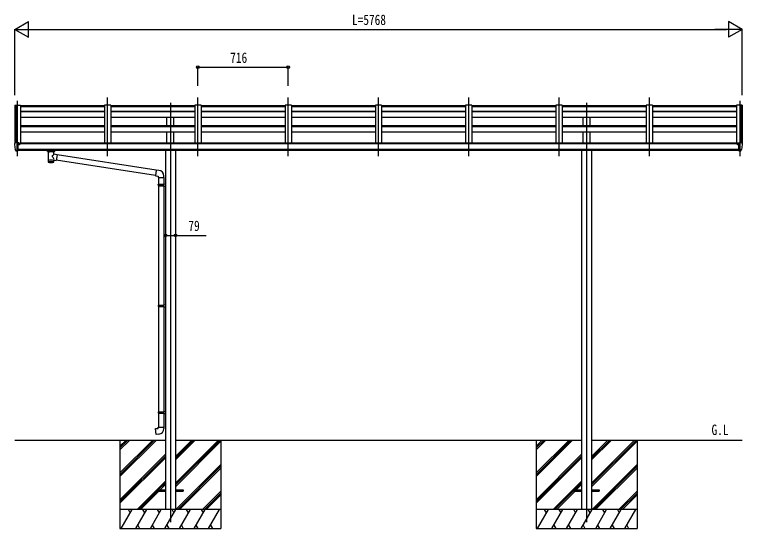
# Model space of a CAD drawing. Units: millimetres, scale not verified. Extents: x -10512 to 10512, y -7425 to 7425.
# Drawn here: x -2808 to 2964, y -4212 to -142 of the extents above; entities that cross this region are included whole.
import ezdxf
from ezdxf.enums import TextEntityAlignment as Align

# ---------------------------------------------------------------- set-up
doc = ezdxf.new("R2010")
doc.units = ezdxf.units.MM
doc.header["$LTSCALE"] = 40
for name, color, linetype in [('0-2_USER1', 3, 'Continuous'), ('0-4_YKK_12', 2, 'Continuous'), ('0-5_YKK_13', 4, 'Continuous'), ('0-6_YKK_A1', 4, 'Continuous'), ('0-7_YKK_D', 6, 'Continuous')]:
    doc.layers.add(name, color=color, linetype=linetype)
doc.styles.add('ＭＳ ゴシック', font='')
doc.styles.get('ＭＳ ゴシック').set_extended_font_data('MS Gothic')

msp = doc.modelspace()

# ---------------------------------------------------------------- linework, layer by layer
at = {"layer": '0-4_YKK_12'}
for p, q in [((-2070.45, -1262.41), (-2070.45, -799.58)), ((-1354.45, -1262.41), (-1354.45, -799.58)), ((-638.45, -1262.41), (-638.45, -799.58)), ((77.55, -1262.41), (77.55, -799.58)), ((793.55, -1262.41), (793.55, -799.58)), ((1509.55, -1262.41), (1509.55, -799.58)), ((2225.55, -1262.41), (2225.55, -799.58)), ((-2786.45, -824.14), (-2786.45, -1262.41)), ((-1572.45, -841.51), (-1572.45, -4162.51)), ((1727.55, -841.51), (1727.55, -4162.51)), ((2941.55, -824.14), (2941.55, -1262.41))]:
    msp.add_line(p, q, dxfattribs=at)
at = {"layer": '0-5_YKK_13'}
for p, q in [((-2095.45, -865.27), (-2761.45, -865.27)), ((-1379.45, -865.27), (-2045.45, -865.27)), ((-663.45, -865.27), (-1329.45, -865.27)), ((52.55, -865.27), (-613.45, -865.27)), ((768.55, -865.27), (102.55, -865.27)), ((1484.55, -865.27), (818.55, -865.27)), ((2200.55, -865.27), (1534.55, -865.27)), ((2916.55, -865.27), (2250.55, -865.27)), ((-2808.45, -1166.06), (-2808.45, -1166.69)), ((-2801.54, -1157.26), (-2805.61, -1163.07)), ((-2794.07, -1223.38), (-2803.82, -1208)), ((-2786.45, -1225.19), (-2786.45, -1156.69)), ((-2784.95, -1157.61), (-2786.45, -1157.61)), ((-2779.95, -1166.42), (-2786.45, -1166.03)), ((-2784.95, -1157.61), (-2784.95, -1163.78)), ((-2775.28, -1159.11), (-2784.95, -1158.38)), ((-2784.95, -1161.38), (-2770.95, -1161.43)), ((-2775.48, -1171.61), (-2774.95, -1171.61)), ((-2774.95, -1171.61), (-2774.65, -1171.61)), ((-2774.45, -1161.42), (-2774.45, -1159.52)), ((-2769.95, -1162.54), (-2769.95, -1166.5)), ((2925.05, -1162.54), (2925.05, -1166.5)), ((2940.05, -1161.38), (2926.05, -1161.43)), ((2929.55, -1161.42), (2929.55, -1159.52)), ((2930.05, -1171.61), (2929.75, -1171.61)), ((2930.58, -1171.61), (2930.05, -1171.61)), ((2930.38, -1159.11), (2940.05, -1158.38)), ((2935.05, -1166.42), (2941.55, -1166.03)), ((2940.05, -1157.61), (2941.55, -1157.61)), ((2940.05, -1157.61), (2940.05, -1163.78)), ((2941.55, -1225.19), (2941.55, -1156.69)), ((2949.17, -1223.38), (2958.92, -1208)), ((2956.64, -1157.26), (2960.71, -1163.07)), ((2963.55, -1166.06), (2963.55, -1166.69)), ((-2787.95, -1225.1), (-2791.66, -1224.87)), ((-2787.95, -1225.1), (-2786.45, -1225.19)), ((-2786.45, -1222.99), (-2785.95, -1222.99)), ((-2785.95, -1222.99), (-2785.45, -1221.99)), ((-2779.95, -1221.99), (-2785.45, -1221.99)), ((-2545.95, -1226), (-2545.95, -1219.88)), ((-2541.85, -1230.5), (-2541.87, -1310.79)), ((-2496.05, -1248.07), (-2496.05, -1230.49)), ((-2470.83, -1251.98), (-2496.05, -1248.07)), ((-2491.95, -1226), (-2491.95, -1219.88)), ((-2470.83, -1251.98), (-2477.85, -1297.24)), ((-1685.96, -1375.8), (-2471.14, -1253.99)), ((2935.05, -1221.99), (2940.55, -1221.99)), ((2941.05, -1222.99), (2940.55, -1221.99)), ((2941.55, -1222.99), (2941.05, -1222.99)), ((2943.05, -1225.1), (2941.55, -1225.19)), ((2943.05, -1225.1), (2946.76, -1224.87)), ((-2496.03, -1310.79), (-2496.05, -1294.16)), ((-2496.05, -1294.41), (-2477.85, -1297.24)), ((-1689.63, -1417.74), (-2477.58, -1295.5)), ((-1665.03, -1376.56), (-1685.87, -1374.73)), ((-1669.95, -1432.3), (-1623.95, -1432.3)), ((-1667.95, -1432.3), (-1667.95, -1486.74)), ((-1625.95, -1432.3), (-1625.95, -1484.18)), ((-1623.95, -1432.3), (-1623.95, -1421.38)), ((-1669.95, -1488.74), (-1668.95, -1486.74)), ((-1669.95, -1488.74), (-1625.95, -1488.74)), ((-1669.95, -1488.74), (-1669.95, -1496.74)), ((-1669.95, -1496.74), (-1625.95, -1496.74)), ((-1669.95, -1496.74), (-1668.95, -1498.74)), ((-1668.95, -1486.74), (-1625.95, -1486.74)), ((-1668.95, -1498.74), (-1625.95, -1498.74)), ((-1667.95, -1498.74), (-1667.95, -2442.93)), ((-1630.43, -1488.74), (-1630.86, -1486.74)), ((-1627.95, -1484.24), (-1611.95, -1483.77)), ((-1627.95, -1486.24), (-1627.95, -1484.24)), ((-1627.95, -1486.24), (-1625.95, -1486.24)), ((-1627.95, -1501.24), (-1627.95, -1499.24)), ((-1611.95, -1483.77), (-1611.95, -1501.71)), ((-1627.95, -1501.24), (-1611.95, -1501.71)), ((-1625.95, -1501.3), (-1625.95, -2440.37)), ((-1669.95, -2444.93), (-1668.95, -2442.93)), ((-1669.95, -2444.93), (-1625.95, -2444.93)), ((-1669.95, -2444.93), (-1669.95, -2452.93)), ((-1669.95, -2452.93), (-1625.95, -2452.93)), ((-1669.95, -2452.93), (-1668.95, -2454.93)), ((-1668.95, -2442.93), (-1625.95, -2442.93)), ((-1668.95, -2454.93), (-1625.95, -2454.93)), ((-1667.95, -2454.93), (-1667.95, -3288.09)), ((-1630.43, -2444.93), (-1630.86, -2442.93)), ((-1627.95, -2440.43), (-1611.95, -2439.96)), ((-1627.95, -2442.43), (-1627.95, -2440.43)), ((-1627.95, -2442.43), (-1625.95, -2442.43)), ((-1627.95, -2457.43), (-1627.95, -2455.43)), ((-1627.95, -2457.43), (-1611.95, -2457.9)), ((-1625.95, -2457.49), (-1625.95, -3285.53)), ((-1611.95, -2439.96), (-1611.95, -2457.9)), ((-1669.95, -3290.09), (-1668.95, -3288.09)), ((-1668.95, -3288.09), (-1625.95, -3288.09)), ((-1630.43, -3290.09), (-1630.86, -3288.09)), ((-1627.95, -3285.59), (-1611.95, -3285.12)), ((-1627.95, -3287.59), (-1627.95, -3285.59)), ((-1627.95, -3287.59), (-1625.95, -3287.59)), ((-1611.95, -3285.12), (-1611.95, -3303.06)), ((-1669.95, -3290.09), (-1625.95, -3290.09)), ((-1669.95, -3290.09), (-1669.95, -3298.09)), ((-1669.95, -3298.09), (-1625.95, -3298.09)), ((-1669.95, -3298.09), (-1668.95, -3300.09)), ((-1668.95, -3300.09), (-1625.95, -3300.09)), ((-1667.95, -3300.09), (-1667.95, -3410.09)), ((-1627.95, -3302.59), (-1627.95, -3300.59)), ((-1627.95, -3302.59), (-1611.95, -3303.06)), ((-1625.95, -3302.65), (-1625.95, -3410.09)), ((-1669.95, -3410.09), (-1623.95, -3410.09)), ((-1669.95, -3420.09), (-1669.95, -3410.09)), ((-1623.95, -3410.09), (-1623.95, -3421.01)), ((-1672.45, -3907.98), (-1611.95, -3907.98)), ((-1672.45, -3907.98), (-1672.45, -3916.98)), ((-1672.45, -3916.98), (-1611.95, -3916.98)), ((-1532.95, -3907.98), (-1472.45, -3907.98)), ((-1532.95, -3916.98), (-1472.45, -3916.98)), ((-1472.45, -3907.98), (-1472.45, -3916.98)), ((1627.55, -3907.98), (1688.05, -3907.98)), ((1627.55, -3907.98), (1627.55, -3916.98)), ((1627.55, -3916.98), (1688.05, -3916.98)), ((1767.05, -3907.98), (1827.55, -3907.98)), ((1767.05, -3916.98), (1827.55, -3916.98)), ((1827.55, -3907.98), (1827.55, -3916.98))]:
    msp.add_line(p, q, dxfattribs=at)
for points in [[(-2786.45, -1156.69), (-2798.45, -1156.69), (-2800.78, -1156.83)], [(-2786.45, -1211.3), (-2783.29, -1210.89), (-2779.95, -1210.46)], [(-2779.95, -1221.99), (-2779.95, -1163.78), (-2784.95, -1163.78)], [(-2775.28, -1159.11), (-2775.11, -1159.12), (-2774.95, -1159.16), (-2774.81, -1159.2), (-2774.68, -1159.25), (-2774.58, -1159.31), (-2774.51, -1159.38), (-2774.47, -1159.45), (-2774.45, -1159.52)], [(-2774.65, -1170.42), (-2774.65, -1171.61), (-2769.95, -1171.61)], [(-2769.95, -1169.99), (-2769.95, -1171.61), (-2769.48, -1171.61)], [(2925.05, -1169.99), (2925.05, -1171.61), (2924.58, -1171.61)], [(2929.75, -1170.42), (2929.75, -1171.61), (2925.05, -1171.61)], [(2930.38, -1159.11), (2930.21, -1159.12), (2930.05, -1159.16), (2929.91, -1159.2), (2929.78, -1159.25), (2929.68, -1159.31), (2929.61, -1159.38), (2929.56, -1159.45), (2929.55, -1159.52)], [(2935.05, -1221.99), (2935.05, -1163.78), (2940.05, -1163.78)], [(2941.55, -1211.3), (2938.39, -1210.89), (2935.05, -1210.46)], [(2941.55, -1156.69), (2953.55, -1156.69), (2955.88, -1156.83)], [(-2545.91, -1226.06), (-2545.94, -1225.7), (-2545.69, -1224.74), (-2545.17, -1223.86), (-2544.37, -1223.02), (-2543.25, -1222.22), (-2541.85, -1221.5)], [(-2545.91, -1225.94), (-2545.94, -1226.3), (-2545.69, -1227.26), (-2545.17, -1228.14), (-2544.37, -1228.98), (-2543.25, -1229.77), (-2541.85, -1230.5)], [(-2496.05, -1221.51), (-2495.82, -1221.6), (-2494.46, -1222.34), (-2493.35, -1223.19), (-2492.59, -1224.05), (-2492.13, -1224.95), (-2491.96, -1225.84)], [(-2496.05, -1230.49), (-2495.82, -1230.39), (-2494.46, -1229.66), (-2493.35, -1228.81), (-2492.59, -1227.95), (-2492.13, -1227.05), (-2491.96, -1226.16)], [(-1685.87, -1374.73), (-1689.87, -1420.56), (-1669.95, -1422.3), (-1669.95, -1432.3)], [(-1630.43, -1488.74), (-1630.43, -1496.74), (-1630.86, -1498.74)], [(-1627.95, -1499.24), (-1625.95, -1499.24), (-1625.95, -1486.24)], [(-1630.43, -2444.93), (-1630.43, -2452.93), (-1630.86, -2454.93)], [(-1627.95, -2455.43), (-1625.95, -2455.43), (-1625.95, -2442.43)], [(-1627.95, -3300.59), (-1625.95, -3300.59), (-1625.95, -3287.59)], [(-1630.43, -3290.09), (-1630.43, -3298.09), (-1630.86, -3300.09)], [(-1665.03, -3465.84), (-1685.87, -3467.66), (-1689.87, -3421.83), (-1669.95, -3420.09)]]:
    msp.add_lwpolyline(points, dxfattribs=at)
for centre, radius, start, end in [((-2805.45, -1166.06), 3, 93, 180), ((-2615.96, -1166.69), 192.49, 180.0008, 192.1233), ((-2801.22, -1206.5), 3, 191.83348, 210), ((-2800.72, -1157.83), 1, 93.5, 145), ((-2772.45, -1171.61), 2.5, 151.64236, 180), ((-2772.45, -1171.61), 2.5, 0, 151.64236), ((2927.55, -1171.61), 2.5, 28.35764, 180), ((2927.55, -1171.61), 2.5, 0, 28.35764), ((2955.82, -1157.83), 1, 35, 86.5), ((2956.32, -1206.5), 3, 330, 348.16652), ((2771.06, -1166.69), 192.49, 347.8767, 359.9992), ((2960.55, -1166.06), 3, 0, 87), ((-2791.48, -1221.88), 3, 210, 266.5), ((-2528.88, -1271.22), 51.38, 92.46126, 104.61963), ((-2509, -1271.22), 51.38, 75.38037, 87.53874), ((2946.58, -1221.88), 3, 273.5, 330), ((-1668.95, -1421.38), 45, 0, 85), ((-1668.95, -3421.01), 45, 275, 0)]:
    msp.add_arc(centre, radius, start, end, dxfattribs=at)
for centre, major_axis, ratio, start_param, end_param in [((-2770.95, -1162.54), (-0.02, 1.1), 0.906239, 4.6917496, 6.2625459), ((2926.05, -1162.54), (0.02, 1.1), 0.906239, 0.0206394, 1.5914357), ((-2518.95, -1231.69), (-22.91, -0.42), 0.072511, 4.711586, 6.2823824), ((-2518.93, -1230.06), (-22.91, -0.42), 0.072511, 4.711586, 6.2823824), ((-2518.98, -1230.07), (22.92, -0.42), 0.07247, 0.0008089, 1.5716053), ((-2518.98, -1231.69), (22.92, -0.42), 0.07247, 0.0008089, 1.5716053), ((-2518.95, -1267.62), (-22.81, 26.62), 0.234429, 3.1563334, 4.5976381), ((-2516.4, -1270.27), (20.32, 22.25), 0.045535, 4.9756507, 6.2441899), ((-2507.95, -1226), (16, 0), 0.361356, 0, 0.0194874), ((-2507.95, -1226), (16, 0), 0.361356, 6.2636979, 6.2831853), ((-2518.95, -1310.79), (22.92, 0), 0.101955, 6.2829723, 9.4248207), ((-2518.95, -1310.79), (22.92, 0), 0.101955, 3.1415499, 6.2833984), ((-2518.95, -1298.35), (22.91, 0), 0.122865, 6.2831853, 9.424778)]:
    msp.add_ellipse(centre, major_axis=major_axis, ratio=ratio, start_param=start_param, end_param=end_param, dxfattribs=at)
at = {"layer": '0-6_YKK_A1'}
for p, q in [((-2806.44, -860.65), (-2806.45, -1163.23)), ((-2805.5, -859.77), (-2797.67, -859.35)), ((-2797.45, -859.43), (-2797.45, -1156.69)), ((-2797.37, -859.55), (-2796.75, -861.17)), ((-2761.45, -859.34), (-2761.45, -1166.5)), ((-2095.45, -859.78), (-2095.45, -1159.97)), ((-2045.45, -859.78), (-2095.45, -859.78)), ((-2045.45, -859.78), (-2045.45, -1159.97)), ((-1379.45, -859.78), (-1379.45, -1159.97)), ((-1329.45, -859.78), (-1379.45, -859.78)), ((-1329.45, -859.78), (-1329.45, -1159.97)), ((-663.45, -859.78), (-663.45, -1159.97)), ((-613.45, -859.78), (-663.45, -859.78)), ((-613.45, -859.78), (-613.45, -1159.97)), ((52.55, -859.78), (52.55, -1159.97)), ((102.55, -859.78), (52.55, -859.78)), ((102.55, -859.78), (102.55, -1159.97)), ((768.55, -859.78), (768.55, -1159.97)), ((818.55, -859.78), (768.55, -859.78)), ((818.55, -859.78), (818.55, -1159.97)), ((1484.55, -859.78), (1484.55, -1159.97)), ((1534.55, -859.78), (1484.55, -859.78)), ((1534.55, -859.78), (1534.55, -1159.97)), ((2200.55, -859.78), (2200.55, -1159.97)), ((2250.55, -859.78), (2200.55, -859.78)), ((2250.55, -859.78), (2250.55, -1159.97)), ((2916.55, -859.34), (2916.55, -1166.5)), ((2952.47, -859.55), (2951.85, -861.17)), ((2952.55, -859.43), (2952.55, -1156.69)), ((2960.6, -859.77), (2952.77, -859.35)), ((2961.54, -860.65), (2961.55, -1163.23)), ((-2095.45, -872.34), (-2761.45, -872.34)), ((-2095.45, -909.87), (-2761.45, -909.87)), ((-2095.45, -913.58), (-2761.45, -913.58)), ((-1379.45, -872.34), (-2045.45, -872.34)), ((-1379.45, -909.87), (-2045.45, -909.87)), ((-1379.45, -913.58), (-2045.45, -913.58)), ((-663.45, -872.34), (-1329.45, -872.34)), ((-663.45, -909.87), (-1329.45, -909.87)), ((-663.45, -913.58), (-1329.45, -913.58)), ((52.55, -872.34), (-613.45, -872.34)), ((52.55, -909.87), (-613.45, -909.87)), ((52.55, -913.58), (-613.45, -913.58)), ((768.55, -872.34), (102.55, -872.34)), ((768.55, -909.87), (102.55, -909.87)), ((768.55, -913.58), (102.55, -913.58)), ((1484.55, -872.34), (818.55, -872.34)), ((1484.55, -909.87), (818.55, -909.87)), ((1484.55, -913.58), (818.55, -913.58)), ((2200.55, -872.34), (1534.55, -872.34)), ((2200.55, -909.87), (1534.55, -909.87)), ((2200.55, -913.58), (1534.55, -913.58)), ((2916.55, -872.34), (2250.55, -872.34)), ((2916.55, -909.87), (2250.55, -909.87)), ((2916.55, -913.58), (2250.55, -913.58)), ((-2095.45, -958.09), (-2761.45, -958.09)), ((-1379.45, -958.09), (-2045.45, -958.09)), ((-1599.95, -1023.96), (-1599.95, -958.09)), ((-1544.95, -1023.96), (-1544.95, -958.09)), ((-663.45, -958.09), (-1329.45, -958.09)), ((52.55, -958.09), (-613.45, -958.09)), ((768.55, -958.09), (102.55, -958.09)), ((1484.55, -958.09), (818.55, -958.09)), ((2200.55, -958.09), (1534.55, -958.09)), ((1700.05, -1023.96), (1700.05, -958.09)), ((1755.05, -1023.96), (1755.05, -958.09)), ((2916.55, -958.09), (2250.55, -958.09)), ((-2095.45, -1023.96), (-2761.45, -1023.96)), ((-2095.45, -1030.76), (-2761.45, -1030.76)), ((-1379.45, -1023.96), (-2045.45, -1023.96)), ((-1379.45, -1030.76), (-2045.45, -1030.76)), ((-663.45, -1023.96), (-1329.45, -1023.96)), ((-663.45, -1030.76), (-1329.45, -1030.76)), ((52.55, -1023.96), (-613.45, -1023.96)), ((52.55, -1030.76), (-613.45, -1030.76)), ((768.55, -1023.96), (102.55, -1023.96)), ((768.55, -1030.76), (102.55, -1030.76)), ((1484.55, -1023.96), (818.55, -1023.96)), ((1484.55, -1030.76), (818.55, -1030.76)), ((2200.55, -1023.96), (1534.55, -1023.96)), ((2200.55, -1030.76), (1534.55, -1030.76)), ((2916.55, -1023.96), (2250.55, -1023.96)), ((2916.55, -1030.76), (2250.55, -1030.76)), ((-2095.45, -1074.31), (-2761.45, -1074.31)), ((-1379.45, -1074.31), (-2045.45, -1074.31)), ((-1599.95, -1159.97), (-1599.95, -1074.31)), ((-1544.95, -1159.97), (-1544.95, -1074.31)), ((-663.45, -1074.31), (-1329.45, -1074.31)), ((52.55, -1074.31), (-613.45, -1074.31)), ((768.55, -1074.31), (102.55, -1074.31)), ((1484.55, -1074.31), (818.55, -1074.31)), ((2200.55, -1074.31), (1534.55, -1074.31)), ((1700.05, -1159.97), (1700.05, -1074.31)), ((1755.05, -1159.97), (1755.05, -1074.31)), ((2916.55, -1074.31), (2250.55, -1074.31)), ((2935.05, -1166.5), (-2779.95, -1166.5)), ((-2779.95, -1207.9), (2935.05, -1207.9)), ((-2756.45, -1166.5), (-2756.45, -1159.97)), ((2911.55, -1159.97), (-2756.45, -1159.97)), ((2911.55, -1166.5), (2911.55, -1159.97)), ((2935.05, -1219.74), (-2779.95, -1219.67)), ((-1611.95, -1219.69), (-1611.95, -4062.51)), ((-1532.95, -1219.69), (-1532.95, -4062.51)), ((1688.05, -1219.73), (1688.05, -4062.51)), ((1767.05, -1219.73), (1767.05, -4062.51)), ((-2806.45, -3512.49), (-1611.95, -3512.49)), ((-1972.45, -3512.49), (-1972.45, -4212.49)), ((-1972.45, -3773.22), (-1711.72, -3512.49)), ((-1972.45, -3787.36), (-1697.58, -3512.49)), ((-1972.45, -3801.5), (-1683.44, -3512.49)), ((-1972.45, -3589.37), (-1895.57, -3512.49)), ((-1972.45, -3575.23), (-1909.71, -3512.49)), ((-1972.45, -3561.09), (-1923.85, -3512.49)), ((-1532.95, -3512.49), (1688.05, -3512.49)), ((-1532.95, -3854.22), (-1191.22, -3512.49)), ((-1532.95, -3868.36), (-1177.08, -3512.49)), ((-1532.95, -3670.37), (-1375.07, -3512.49)), ((-1532.95, -3656.23), (-1389.21, -3512.49)), ((-1532.95, -3642.09), (-1403.35, -3512.49)), ((-1172.45, -3512.49), (-1172.45, -4212.49)), ((1327.55, -3512.49), (1327.55, -4212.49)), ((1327.55, -3773.22), (1588.28, -3512.49)), ((1327.55, -3787.36), (1602.42, -3512.49)), ((1327.55, -3801.5), (1616.56, -3512.49)), ((1327.55, -3589.37), (1404.43, -3512.49)), ((1327.55, -3575.23), (1390.29, -3512.49)), ((1327.55, -3561.09), (1376.15, -3512.49)), ((1767.05, -3512.49), (2961.55, -3512.49)), ((1767.05, -3854.22), (2108.78, -3512.49)), ((1767.05, -3868.36), (2122.92, -3512.49)), ((1767.05, -3670.37), (1924.93, -3512.49)), ((1767.05, -3656.23), (1910.79, -3512.49)), ((1767.05, -3642.09), (1896.65, -3512.49)), ((2127.55, -3512.49), (2127.55, -4212.49)), ((-1532.95, -3882.5), (-1172.45, -3522)), ((1767.05, -3882.5), (2127.55, -3522)), ((-1972.45, -3985.35), (-1611.95, -3624.85)), ((1327.55, -3985.35), (1688.05, -3624.85)), ((-1972.45, -3999.49), (-1611.95, -3638.99)), ((-1972.45, -4013.63), (-1611.95, -3653.14)), ((1327.55, -3999.49), (1688.05, -3638.99)), ((1327.55, -4013.63), (1688.05, -3653.14)), ((-1529.09, -4062.49), (-1172.45, -3705.85)), ((-1514.95, -4062.49), (-1172.45, -3719.99)), ((-1500.81, -4062.49), (-1172.45, -3734.13)), ((1770.91, -4062.49), (2127.55, -3705.85)), ((1785.05, -4062.49), (2127.55, -3719.99)), ((1799.19, -4062.49), (2127.55, -3734.13)), ((-1837.46, -4062.49), (-1611.95, -3836.98)), ((-1668.81, -3907.98), (-1611.95, -3851.12)), ((-1654.66, -3907.98), (-1611.95, -3865.27)), ((1462.54, -4062.49), (1688.05, -3836.98)), ((1631.19, -3907.98), (1688.05, -3851.12)), ((1645.34, -3907.98), (1688.05, -3865.27)), ((-1823.32, -4062.49), (-1672.45, -3911.62)), ((-1809.17, -4062.49), (-1663.66, -3916.98)), ((-1316.96, -4062.49), (-1172.45, -3917.98)), ((1476.68, -4062.49), (1627.55, -3911.62)), ((1490.83, -4062.49), (1636.34, -3916.98)), ((1983.04, -4062.49), (2127.55, -3917.98)), ((-1302.82, -4062.49), (-1172.45, -3932.12)), ((-1288.67, -4062.49), (-1172.45, -3946.27)), ((1997.18, -4062.49), (2127.55, -3932.12)), ((2011.33, -4062.49), (2127.55, -3946.27)), ((-1172.45, -4062.49), (-1972.45, -4062.49)), ((-1962.16, -4212.49), (-1875.56, -4062.49)), ((-1890.56, -4088.47), (-1905.56, -4062.49)), ((-1846.69, -4212.49), (-1760.09, -4062.49)), ((-1775.09, -4088.47), (-1790.09, -4062.49)), ((-1731.22, -4212.49), (-1644.62, -4062.49)), ((-1659.62, -4088.47), (-1674.62, -4062.49)), ((-1615.75, -4212.49), (-1529.15, -4062.49)), ((-1544.15, -4088.47), (-1559.15, -4062.49)), ((-1500.28, -4212.49), (-1413.68, -4062.49)), ((-1428.68, -4088.47), (-1443.68, -4062.49)), ((-1384.81, -4212.49), (-1298.21, -4062.49)), ((-1328.21, -4062.49), (-1313.21, -4088.47)), ((-1269.34, -4212.49), (-1182.74, -4062.49)), ((2127.55, -4062.49), (1327.55, -4062.49)), ((1337.84, -4212.49), (1424.44, -4062.49)), ((1409.44, -4088.47), (1394.44, -4062.49)), ((1453.31, -4212.49), (1539.91, -4062.49)), ((1524.91, -4088.47), (1509.91, -4062.49)), ((1568.78, -4212.49), (1655.38, -4062.49)), ((1640.38, -4088.47), (1625.38, -4062.49)), ((1684.25, -4212.49), (1770.85, -4062.49)), ((1755.85, -4088.47), (1740.85, -4062.49)), ((1799.72, -4212.49), (1886.32, -4062.49)), ((1871.32, -4088.47), (1856.32, -4062.49)), ((1915.19, -4212.49), (2001.79, -4062.49)), ((1971.79, -4062.49), (1986.79, -4088.47)), ((2030.66, -4212.49), (2117.26, -4062.49)), ((-1972.45, -4212.49), (-1172.45, -4212.49)), ((-1831.69, -4186.51), (-1816.69, -4212.49)), ((-1716.22, -4186.51), (-1701.22, -4212.49)), ((-1600.75, -4186.51), (-1585.75, -4212.49)), ((-1485.28, -4186.51), (-1470.28, -4212.49)), ((-1369.81, -4186.51), (-1354.81, -4212.49)), ((-1254.34, -4186.51), (-1239.34, -4212.49)), ((1327.55, -4212.49), (2127.55, -4212.49)), ((1468.31, -4186.51), (1483.31, -4212.49)), ((1583.78, -4186.51), (1598.78, -4212.49)), ((1699.25, -4186.51), (1714.25, -4212.49)), ((1814.72, -4186.51), (1829.72, -4212.49)), ((1930.19, -4186.51), (1945.19, -4212.49)), ((2045.66, -4186.51), (2060.66, -4212.49))]:
    msp.add_line(p, q, dxfattribs=at)
for points in [[(-2796.75, -1156.69), (-2796.75, -859.34), (-2761.45, -859.34)], [(2951.85, -1156.69), (2951.85, -859.34), (2916.55, -859.34)]]:
    msp.add_lwpolyline(points, dxfattribs=at)
for centre in [(-2772.48, -1171.41), (2927.58, -1171.61)]:
    msp.add_circle(centre, 3, dxfattribs=at)
for centre, radius, start, end in [((-2805.45, -860.76), 1, 93, 173.32986), ((-2797.65, -859.66), 0.301, 21.06327, 92.86679), ((2952.75, -859.66), 0.301, 87.13321, 158.93673), ((2960.55, -860.76), 1, 6.67014, 87)]:
    msp.add_arc(centre, radius, start, end, dxfattribs=at)
at = {"layer": '0-7_YKK_D'}
for p, q in [((-2806.45, -259.34), (-2698.2, -196.84)), ((-2698.2, -321.84), (-2698.2, -196.84)), ((2961.55, -259.34), (2853.3, -196.84)), ((2853.3, -196.84), (2853.3, -321.84)), ((-2806.45, -780.44), (-2806.45, -258.34)), ((-2806.45, -259.34), (-2698.2, -321.84)), ((-2806.45, -259.34), (-2589.94, -259.34)), ((-2681.45, -259.34), (2836.55, -259.34)), ((2961.55, -259.34), (2745.04, -259.34)), ((2961.55, -259.34), (2853.3, -321.84)), ((2961.55, -780.44), (2961.55, -258.34)), ((-1354.45, -706.45), (-1354.45, -558.34)), ((-1354.45, -559.34), (-638.45, -559.34)), ((-638.45, -707.45), (-638.45, -558.34)), ((-1611.95, -1891.07), (-1611.95, -1890.07)), ((-1532.95, -1891.07), (-1532.95, -1890.07))]:
    msp.add_line(p, q, dxfattribs=at)
msp.add_lwpolyline([(-1611.95, -1891.07), (-1532.95, -1891.07), (-1287.95, -1891.07)], dxfattribs=at)
for centre in [(-1354.45, -559.34), (-638.45, -559.34), (-1611.95, -1891.07), (-1532.95, -1891.07)]:
    msp.add_circle(centre, 10.62, dxfattribs=at)

# ---------------------------------------------------------------- texts
at = {"layer": '0-2_USER1', "style": 'ＭＳ ゴシック', "width": 0.8}
msp.add_text('G.L', height=82.48, dxfattribs=at).set_placement((2718.4, -3497.12), align=Align.BOTTOM_LEFT)
at = {"layer": '0-7_YKK_D', "style": 'ＭＳ ゴシック', "width": 0.8}
for s, p in [('L=5768', (-132.45, -249.34)), ('716', (-1098.45, -549.34)), ('79', (-1429.95, -1881.07))]:
    msp.add_text(s, height=82.48, dxfattribs=at).set_placement(p, align=Align.BOTTOM_LEFT)

doc.saveas('drawing.dxf')
